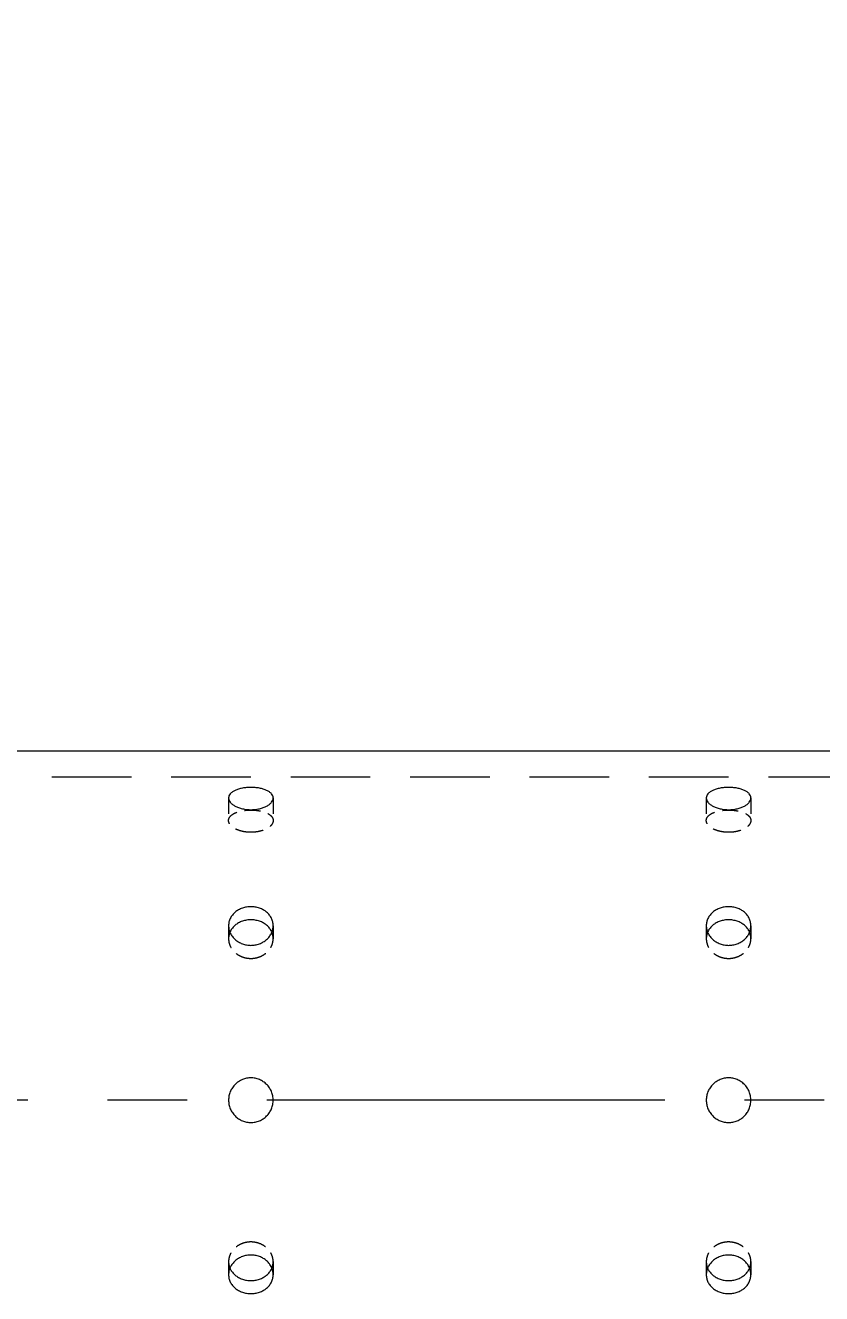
# Model space of a CAD drawing. Header units: millimetres. Extents: x -46397 to 283259, y -8690 to 23983.
# Drawn here: x 156801.1 to 157051.2, y 355.5 to 753.6 of the extents above; entities that cross this region are included whole.
import ezdxf
from ezdxf import colors
from ezdxf.entities.mleader import LeaderData, LeaderLine
from ezdxf.math import Vec2, Vec3

# ---------------------------------------------------------------- set-up
doc = ezdxf.new("R2010")
doc.units = ezdxf.units.MM
doc.linetypes.add('CENTER', pattern=[2, 1.25, -0.25, 0.25, -0.25])
doc.linetypes.add('HIDDENX2', pattern=[0.75, 0.5, -0.25])
doc.layers.add('DUONGTAM', color=1, linetype='CENTER', lineweight=0)
doc.layers.add('flashshoot', color=7, linetype='Continuous')
doc.styles.get("Standard").update_dxf_attribs({"font": 'isocp.shx', "width": 0.8})

# ---------------------------------------------------------------- blocks, each defined once
blk = doc.blocks.new('_Dot')
at = {"color": 0, "linetype": 'ByBlock', "lineweight": -2}
blk.add_line((-0.5, 0), (-1, 0), dxfattribs=at)
at = {"color": 0, "linetype": 'ByBlock', "const_width": 0.5}
blk.add_lwpolyline([(-0.25, 0, 1), (0.25, 0, 1)], format="xyb", close=True, dxfattribs=at)
blk = doc.blocks.new('A$C90275d84')
at = {"color": 2, "linetype": 'Continuous', "lineweight": 0, "ltscale": 10}
blk.add_line((-109.55, 1960), (-109.55, -3000), dxfattribs=at)
at = {"color": 1, "linetype": 'HIDDENX2', "lineweight": 0, "ltscale": 50}
blk.add_line((-101.37, 1960), (-101.37, -3000), dxfattribs=at)
at = {"color": 1, "linetype": 'HIDDENX2', "lineweight": 0, "ltscale": 10}
for p, q in [((-94.87, -1933), (-87.79, -1933)), ((-54.77, -1933), (-50.68, -1933)), ((50.68, -1933), (54.77, -1933)), ((-94.87, -1947), (-87.79, -1947)), ((-54.77, -1947), (-50.68, -1947)), ((50.68, -1947), (54.77, -1947)), ((-94.87, -2083), (-87.79, -2083)), ((-54.77, -2083), (-50.68, -2083)), ((50.68, -2083), (54.77, -2083)), ((-94.87, -2097), (-87.79, -2097)), ((-54.77, -2097), (-50.68, -2097)), ((50.68, -2097), (54.77, -2097))]:
    blk.add_line(p, q, dxfattribs=at)
at = {"color": 2, "linetype": 'Continuous', "lineweight": 0, "ltscale": 10}
for points, knots in [([(-91.18, -1940), (-91.18, -1940.44), (-91.2, -1940.89), (-91.3, -1941.8), (-91.38, -1942.25), (-91.57, -1943.11), (-91.69, -1943.52), (-91.98, -1944.29), (-92.13, -1944.64), (-92.47, -1945.26), (-92.66, -1945.55), (-93.06, -1946.07), (-93.28, -1946.29), (-93.73, -1946.65), (-93.96, -1946.78), (-94.42, -1946.96), (-94.65, -1947), (-95.09, -1947), (-95.32, -1946.96), (-95.76, -1946.78), (-95.98, -1946.65), (-96.39, -1946.29), (-96.59, -1946.07), (-96.94, -1945.55), (-97.11, -1945.26), (-97.39, -1944.64), (-97.53, -1944.29), (-97.76, -1943.52), (-97.86, -1943.11), (-98.02, -1942.25), (-98.08, -1941.8), (-98.16, -1940.89), (-98.18, -1940.44), (-98.18, -1939.56), (-98.16, -1939.11), (-98.08, -1938.2), (-98.02, -1937.75), (-97.86, -1936.89), (-97.76, -1936.48), (-97.53, -1935.71), (-97.39, -1935.36), (-97.11, -1934.74), (-96.94, -1934.45), (-96.59, -1933.93), (-96.39, -1933.71), (-95.98, -1933.35), (-95.76, -1933.22), (-95.32, -1933.04), (-95.09, -1933), (-94.65, -1933), (-94.42, -1933.04), (-93.96, -1933.22), (-93.73, -1933.35), (-93.28, -1933.71), (-93.06, -1933.93), (-92.66, -1934.45), (-92.47, -1934.74), (-92.13, -1935.36), (-91.98, -1935.71), (-91.69, -1936.48), (-91.57, -1936.89), (-91.38, -1937.75), (-91.3, -1938.2), (-91.2, -1939.11), (-91.18, -1939.56), (-91.18, -1940)], [0, 0, 0, 0, 1.318789, 1.318789, 2.637578, 2.637578, 3.956368, 3.956368, 5.275157, 5.275157, 6.593945, 6.593945, 7.912734, 7.912734, 9.231522, 9.231522, 10.550311, 10.550311, 11.869099, 11.869099, 13.187888, 13.187888, 14.506676, 14.506676, 15.825465, 15.825465, 17.144254, 17.144254, 18.463043, 18.463043, 19.781833, 19.781833, 21.100622, 21.100622, 22.419411, 22.419411, 23.7382, 23.7382, 25.05699, 25.05699, 26.375779, 26.375779, 27.694567, 27.694567, 29.013356, 29.013356, 30.332144, 30.332144, 31.650933, 31.650933, 32.969721, 32.969721, 34.28851, 34.28851, 35.607298, 35.607298, 36.926087, 36.926087, 38.244876, 38.244876, 39.563665, 39.563665, 40.882454, 40.882454, 42.201244, 42.201244, 42.201244, 42.201244]), ([(-48.6, -1940), (-48.6, -1940.44), (-48.64, -1940.89), (-48.8, -1941.8), (-48.92, -1942.25), (-49.24, -1943.11), (-49.44, -1943.52), (-49.9, -1944.29), (-50.16, -1944.64), (-50.71, -1945.26), (-51.02, -1945.55), (-51.7, -1946.07), (-52.06, -1946.29), (-52.82, -1946.65), (-53.21, -1946.78), (-54, -1946.96), (-54.39, -1947), (-55.16, -1947), (-55.55, -1946.96), (-56.33, -1946.78), (-56.71, -1946.65), (-57.45, -1946.29), (-57.8, -1946.07), (-58.45, -1945.55), (-58.74, -1945.26), (-59.27, -1944.64), (-59.51, -1944.29), (-59.94, -1943.52), (-60.13, -1943.11), (-60.43, -1942.25), (-60.54, -1941.8), (-60.69, -1940.89), (-60.73, -1940.44), (-60.73, -1939.56), (-60.69, -1939.11), (-60.54, -1938.2), (-60.43, -1937.75), (-60.13, -1936.89), (-59.94, -1936.48), (-59.51, -1935.71), (-59.27, -1935.36), (-58.74, -1934.74), (-58.45, -1934.45), (-57.8, -1933.93), (-57.45, -1933.71), (-56.71, -1933.35), (-56.33, -1933.22), (-55.55, -1933.04), (-55.16, -1933), (-54.39, -1933), (-54, -1933.04), (-53.21, -1933.22), (-52.82, -1933.35), (-52.06, -1933.71), (-51.7, -1933.93), (-51.02, -1934.45), (-50.71, -1934.74), (-50.16, -1935.36), (-49.9, -1935.71), (-49.44, -1936.48), (-49.24, -1936.89), (-48.92, -1937.75), (-48.8, -1938.2), (-48.64, -1939.11), (-48.6, -1939.56), (-48.6, -1940)], [0, 0, 0, 0, 1.318789, 1.318789, 2.637578, 2.637578, 3.956368, 3.956368, 5.275157, 5.275157, 6.593945, 6.593945, 7.912734, 7.912734, 9.231522, 9.231522, 10.550311, 10.550311, 11.869099, 11.869099, 13.187888, 13.187888, 14.506676, 14.506676, 15.825465, 15.825465, 17.144254, 17.144254, 18.463043, 18.463043, 19.781833, 19.781833, 21.100622, 21.100622, 22.419411, 22.419411, 23.7382, 23.7382, 25.05699, 25.05699, 26.375779, 26.375779, 27.694567, 27.694567, 29.013356, 29.013356, 30.332144, 30.332144, 31.650933, 31.650933, 32.969721, 32.969721, 34.28851, 34.28851, 35.607298, 35.607298, 36.926087, 36.926087, 38.244876, 38.244876, 39.563665, 39.563665, 40.882454, 40.882454, 42.201244, 42.201244, 42.201244, 42.201244]), ([(-52.72, -1933.41), (-52.81, -1933.45), (-52.9, -1933.49), (-53.36, -1933.71), (-53.71, -1933.93), (-54.35, -1934.45), (-54.65, -1934.74), (-55.17, -1935.36), (-55.42, -1935.71), (-55.85, -1936.48), (-56.03, -1936.89), (-56.33, -1937.75), (-56.44, -1938.2), (-56.59, -1939.11), (-56.63, -1939.56), (-56.63, -1940.44), (-56.59, -1940.89), (-56.44, -1941.8), (-56.33, -1942.25), (-56.03, -1943.11), (-55.85, -1943.52), (-55.42, -1944.29), (-55.17, -1944.64), (-54.65, -1945.26), (-54.35, -1945.55), (-53.71, -1946.07), (-53.36, -1946.29), (-52.9, -1946.51), (-52.81, -1946.55), (-52.72, -1946.59)], [12.868165, 12.868165, 12.868165, 12.868165, 13.188536, 13.188536, 14.507389, 14.507389, 15.826243, 15.826243, 17.145097, 17.145097, 18.463951, 18.463951, 19.782805, 19.782805, 21.10166, 21.10166, 22.420514, 22.420514, 23.739368, 23.739368, 25.058222, 25.058222, 26.377077, 26.377077, 27.69593, 27.69593, 29.014783, 29.014783, 29.335155, 29.335155, 29.335155, 29.335155]), ([(-7, -1940), (-7, -1939.56), (-6.96, -1939.11), (-6.78, -1938.2), (-6.65, -1937.75), (-6.29, -1936.89), (-6.07, -1936.48), (-5.55, -1935.71), (-5.26, -1935.36), (-4.64, -1934.74), (-4.29, -1934.45), (-3.52, -1933.93), (-3.11, -1933.71), (-2.25, -1933.35), (-1.8, -1933.22), (-0.89, -1933.04), (-0.44, -1933), (0.44, -1933), (0.89, -1933.04), (1.8, -1933.22), (2.25, -1933.35), (3.11, -1933.71), (3.52, -1933.93), (4.29, -1934.45), (4.64, -1934.74), (5.26, -1935.36), (5.55, -1935.71), (6.07, -1936.48), (6.29, -1936.89), (6.65, -1937.75), (6.78, -1938.2), (6.96, -1939.11), (7, -1939.56), (7, -1940.44), (6.96, -1940.89), (6.78, -1941.8), (6.65, -1942.25), (6.29, -1943.11), (6.07, -1943.52), (5.55, -1944.29), (5.26, -1944.64), (4.64, -1945.26), (4.29, -1945.55), (3.52, -1946.07), (3.11, -1946.29), (2.25, -1946.65), (1.8, -1946.78), (0.89, -1946.96), (0.44, -1947), (-0.44, -1947), (-0.89, -1946.96), (-1.8, -1946.78), (-2.25, -1946.65), (-3.11, -1946.29), (-3.52, -1946.07), (-4.29, -1945.55), (-4.64, -1945.26), (-5.26, -1944.64), (-5.55, -1944.29), (-6.07, -1943.52), (-6.29, -1943.11), (-6.65, -1942.25), (-6.78, -1941.8), (-6.96, -1940.89), (-7, -1940.44), (-7, -1940)], [0, 0, 0, 0, 1.318789, 1.318789, 2.637578, 2.637578, 3.956368, 3.956368, 5.275157, 5.275157, 6.593945, 6.593945, 7.912734, 7.912734, 9.231522, 9.231522, 10.550311, 10.550311, 11.869099, 11.869099, 13.187888, 13.187888, 14.506676, 14.506676, 15.825465, 15.825465, 17.144254, 17.144254, 18.463043, 18.463043, 19.781833, 19.781833, 21.100622, 21.100622, 22.419411, 22.419411, 23.7382, 23.7382, 25.05699, 25.05699, 26.375779, 26.375779, 27.694567, 27.694567, 29.013356, 29.013356, 30.332144, 30.332144, 31.650933, 31.650933, 32.969721, 32.969721, 34.28851, 34.28851, 35.607298, 35.607298, 36.926087, 36.926087, 38.244876, 38.244876, 39.563665, 39.563665, 40.882454, 40.882454, 42.201244, 42.201244, 42.201244, 42.201244]), ([(48.6, -1940), (48.6, -1939.56), (48.64, -1939.11), (48.8, -1938.2), (48.92, -1937.75), (49.24, -1936.89), (49.44, -1936.48), (49.9, -1935.71), (50.16, -1935.36), (50.71, -1934.74), (51.02, -1934.45), (51.7, -1933.93), (52.06, -1933.71), (52.82, -1933.35), (53.21, -1933.22), (54, -1933.04), (54.39, -1933), (55.16, -1933), (55.55, -1933.04), (56.33, -1933.22), (56.71, -1933.35), (57.45, -1933.71), (57.8, -1933.93), (58.45, -1934.45), (58.74, -1934.74), (59.27, -1935.36), (59.51, -1935.71), (59.94, -1936.48), (60.13, -1936.89), (60.43, -1937.75), (60.54, -1938.2), (60.69, -1939.11), (60.73, -1939.56), (60.73, -1940.44), (60.69, -1940.89), (60.54, -1941.8), (60.43, -1942.25), (60.13, -1943.11), (59.94, -1943.52), (59.51, -1944.29), (59.27, -1944.64), (58.74, -1945.26), (58.45, -1945.55), (57.8, -1946.07), (57.45, -1946.29), (56.71, -1946.65), (56.33, -1946.78), (55.55, -1946.96), (55.16, -1947), (54.39, -1947), (54, -1946.96), (53.21, -1946.78), (52.82, -1946.65), (52.06, -1946.29), (51.7, -1946.07), (51.02, -1945.55), (50.71, -1945.26), (50.16, -1944.64), (49.9, -1944.29), (49.44, -1943.52), (49.24, -1943.11), (48.92, -1942.25), (48.8, -1941.8), (48.64, -1940.89), (48.6, -1940.44), (48.6, -1940)], [0, 0, 0, 0, 1.318789, 1.318789, 2.637578, 2.637578, 3.956368, 3.956368, 5.275157, 5.275157, 6.593945, 6.593945, 7.912734, 7.912734, 9.231522, 9.231522, 10.550311, 10.550311, 11.869099, 11.869099, 13.187888, 13.187888, 14.506676, 14.506676, 15.825465, 15.825465, 17.144254, 17.144254, 18.463043, 18.463043, 19.781833, 19.781833, 21.100622, 21.100622, 22.419411, 22.419411, 23.7382, 23.7382, 25.05699, 25.05699, 26.375779, 26.375779, 27.694567, 27.694567, 29.013356, 29.013356, 30.332144, 30.332144, 31.650933, 31.650933, 32.969721, 32.969721, 34.28851, 34.28851, 35.607298, 35.607298, 36.926087, 36.926087, 38.244876, 38.244876, 39.563665, 39.563665, 40.882454, 40.882454, 42.201244, 42.201244, 42.201244, 42.201244]), ([(52.72, -1946.59), (52.81, -1946.55), (52.9, -1946.51), (53.36, -1946.29), (53.71, -1946.07), (54.35, -1945.55), (54.65, -1945.26), (55.17, -1944.64), (55.42, -1944.29), (55.85, -1943.52), (56.03, -1943.11), (56.33, -1942.25), (56.44, -1941.8), (56.59, -1940.89), (56.63, -1940.44), (56.63, -1939.56), (56.59, -1939.11), (56.44, -1938.2), (56.33, -1937.75), (56.03, -1936.89), (55.85, -1936.48), (55.42, -1935.71), (55.17, -1935.36), (54.65, -1934.74), (54.35, -1934.45), (53.71, -1933.93), (53.36, -1933.71), (52.9, -1933.49), (52.81, -1933.45), (52.72, -1933.41)], [12.868165, 12.868165, 12.868165, 12.868165, 13.188536, 13.188536, 14.507389, 14.507389, 15.826243, 15.826243, 17.145097, 17.145097, 18.463951, 18.463951, 19.782805, 19.782805, 21.10166, 21.10166, 22.420514, 22.420514, 23.739368, 23.739368, 25.058222, 25.058222, 26.377077, 26.377077, 27.69593, 27.69593, 29.014783, 29.014783, 29.335155, 29.335155, 29.335155, 29.335155]), ([(-91.18, -2090), (-91.18, -2090.44), (-91.2, -2090.89), (-91.3, -2091.8), (-91.38, -2092.25), (-91.57, -2093.11), (-91.69, -2093.52), (-91.98, -2094.29), (-92.13, -2094.64), (-92.47, -2095.26), (-92.66, -2095.55), (-93.06, -2096.07), (-93.28, -2096.29), (-93.73, -2096.65), (-93.96, -2096.78), (-94.42, -2096.96), (-94.65, -2097), (-95.09, -2097), (-95.32, -2096.96), (-95.76, -2096.78), (-95.98, -2096.65), (-96.39, -2096.29), (-96.59, -2096.07), (-96.94, -2095.55), (-97.11, -2095.26), (-97.39, -2094.64), (-97.53, -2094.29), (-97.76, -2093.52), (-97.86, -2093.11), (-98.02, -2092.25), (-98.08, -2091.8), (-98.16, -2090.89), (-98.18, -2090.44), (-98.18, -2089.56), (-98.16, -2089.11), (-98.08, -2088.2), (-98.02, -2087.75), (-97.86, -2086.89), (-97.76, -2086.48), (-97.53, -2085.71), (-97.39, -2085.36), (-97.11, -2084.74), (-96.94, -2084.45), (-96.59, -2083.93), (-96.39, -2083.71), (-95.98, -2083.35), (-95.76, -2083.22), (-95.32, -2083.04), (-95.09, -2083), (-94.65, -2083), (-94.42, -2083.04), (-93.96, -2083.22), (-93.73, -2083.35), (-93.28, -2083.71), (-93.06, -2083.93), (-92.66, -2084.45), (-92.47, -2084.74), (-92.13, -2085.36), (-91.98, -2085.71), (-91.69, -2086.48), (-91.57, -2086.89), (-91.38, -2087.75), (-91.3, -2088.2), (-91.2, -2089.11), (-91.18, -2089.56), (-91.18, -2090)], [0, 0, 0, 0, 1.318789, 1.318789, 2.637578, 2.637578, 3.956368, 3.956368, 5.275157, 5.275157, 6.593945, 6.593945, 7.912734, 7.912734, 9.231522, 9.231522, 10.550311, 10.550311, 11.869099, 11.869099, 13.187888, 13.187888, 14.506676, 14.506676, 15.825465, 15.825465, 17.144254, 17.144254, 18.463043, 18.463043, 19.781833, 19.781833, 21.100622, 21.100622, 22.419411, 22.419411, 23.7382, 23.7382, 25.05699, 25.05699, 26.375779, 26.375779, 27.694567, 27.694567, 29.013356, 29.013356, 30.332144, 30.332144, 31.650933, 31.650933, 32.969721, 32.969721, 34.28851, 34.28851, 35.607298, 35.607298, 36.926087, 36.926087, 38.244876, 38.244876, 39.563665, 39.563665, 40.882454, 40.882454, 42.201244, 42.201244, 42.201244, 42.201244]), ([(-48.6, -2090), (-48.6, -2090.44), (-48.64, -2090.89), (-48.8, -2091.8), (-48.92, -2092.25), (-49.24, -2093.11), (-49.44, -2093.52), (-49.9, -2094.29), (-50.16, -2094.64), (-50.71, -2095.26), (-51.02, -2095.55), (-51.7, -2096.07), (-52.06, -2096.29), (-52.82, -2096.65), (-53.21, -2096.78), (-54, -2096.96), (-54.39, -2097), (-55.16, -2097), (-55.55, -2096.96), (-56.33, -2096.78), (-56.71, -2096.65), (-57.45, -2096.29), (-57.8, -2096.07), (-58.45, -2095.55), (-58.74, -2095.26), (-59.27, -2094.64), (-59.51, -2094.29), (-59.94, -2093.52), (-60.13, -2093.11), (-60.43, -2092.25), (-60.54, -2091.8), (-60.69, -2090.89), (-60.73, -2090.44), (-60.73, -2089.56), (-60.69, -2089.11), (-60.54, -2088.2), (-60.43, -2087.75), (-60.13, -2086.89), (-59.94, -2086.48), (-59.51, -2085.71), (-59.27, -2085.36), (-58.74, -2084.74), (-58.45, -2084.45), (-57.8, -2083.93), (-57.45, -2083.71), (-56.71, -2083.35), (-56.33, -2083.22), (-55.55, -2083.04), (-55.16, -2083), (-54.39, -2083), (-54, -2083.04), (-53.21, -2083.22), (-52.82, -2083.35), (-52.06, -2083.71), (-51.7, -2083.93), (-51.02, -2084.45), (-50.71, -2084.74), (-50.16, -2085.36), (-49.9, -2085.71), (-49.44, -2086.48), (-49.24, -2086.89), (-48.92, -2087.75), (-48.8, -2088.2), (-48.64, -2089.11), (-48.6, -2089.56), (-48.6, -2090)], [0, 0, 0, 0, 1.318789, 1.318789, 2.637578, 2.637578, 3.956368, 3.956368, 5.275157, 5.275157, 6.593945, 6.593945, 7.912734, 7.912734, 9.231522, 9.231522, 10.550311, 10.550311, 11.869099, 11.869099, 13.187888, 13.187888, 14.506676, 14.506676, 15.825465, 15.825465, 17.144254, 17.144254, 18.463043, 18.463043, 19.781833, 19.781833, 21.100622, 21.100622, 22.419411, 22.419411, 23.7382, 23.7382, 25.05699, 25.05699, 26.375779, 26.375779, 27.694567, 27.694567, 29.013356, 29.013356, 30.332144, 30.332144, 31.650933, 31.650933, 32.969721, 32.969721, 34.28851, 34.28851, 35.607298, 35.607298, 36.926087, 36.926087, 38.244876, 38.244876, 39.563665, 39.563665, 40.882454, 40.882454, 42.201244, 42.201244, 42.201244, 42.201244]), ([(-52.72, -2083.41), (-52.81, -2083.45), (-52.9, -2083.49), (-53.36, -2083.71), (-53.71, -2083.93), (-54.35, -2084.45), (-54.65, -2084.74), (-55.17, -2085.36), (-55.42, -2085.71), (-55.85, -2086.48), (-56.03, -2086.89), (-56.33, -2087.75), (-56.44, -2088.2), (-56.59, -2089.11), (-56.63, -2089.56), (-56.63, -2090.44), (-56.59, -2090.89), (-56.44, -2091.8), (-56.33, -2092.25), (-56.03, -2093.11), (-55.85, -2093.52), (-55.42, -2094.29), (-55.17, -2094.64), (-54.65, -2095.26), (-54.35, -2095.55), (-53.71, -2096.07), (-53.36, -2096.29), (-52.9, -2096.51), (-52.81, -2096.55), (-52.72, -2096.59)], [12.868165, 12.868165, 12.868165, 12.868165, 13.188536, 13.188536, 14.507389, 14.507389, 15.826243, 15.826243, 17.145097, 17.145097, 18.463951, 18.463951, 19.782805, 19.782805, 21.10166, 21.10166, 22.420514, 22.420514, 23.739368, 23.739368, 25.058222, 25.058222, 26.377077, 26.377077, 27.69593, 27.69593, 29.014783, 29.014783, 29.335155, 29.335155, 29.335155, 29.335155]), ([(-7, -2090), (-7, -2089.56), (-6.96, -2089.11), (-6.78, -2088.2), (-6.65, -2087.75), (-6.29, -2086.89), (-6.07, -2086.48), (-5.55, -2085.71), (-5.26, -2085.36), (-4.64, -2084.74), (-4.29, -2084.45), (-3.52, -2083.93), (-3.11, -2083.71), (-2.25, -2083.35), (-1.8, -2083.22), (-0.89, -2083.04), (-0.44, -2083), (0.44, -2083), (0.89, -2083.04), (1.8, -2083.22), (2.25, -2083.35), (3.11, -2083.71), (3.52, -2083.93), (4.29, -2084.45), (4.64, -2084.74), (5.26, -2085.36), (5.55, -2085.71), (6.07, -2086.48), (6.29, -2086.89), (6.65, -2087.75), (6.78, -2088.2), (6.96, -2089.11), (7, -2089.56), (7, -2090.44), (6.96, -2090.89), (6.78, -2091.8), (6.65, -2092.25), (6.29, -2093.11), (6.07, -2093.52), (5.55, -2094.29), (5.26, -2094.64), (4.64, -2095.26), (4.29, -2095.55), (3.52, -2096.07), (3.11, -2096.29), (2.25, -2096.65), (1.8, -2096.78), (0.89, -2096.96), (0.44, -2097), (-0.44, -2097), (-0.89, -2096.96), (-1.8, -2096.78), (-2.25, -2096.65), (-3.11, -2096.29), (-3.52, -2096.07), (-4.29, -2095.55), (-4.64, -2095.26), (-5.26, -2094.64), (-5.55, -2094.29), (-6.07, -2093.52), (-6.29, -2093.11), (-6.65, -2092.25), (-6.78, -2091.8), (-6.96, -2090.89), (-7, -2090.44), (-7, -2090)], [0, 0, 0, 0, 1.318789, 1.318789, 2.637578, 2.637578, 3.956368, 3.956368, 5.275157, 5.275157, 6.593945, 6.593945, 7.912734, 7.912734, 9.231522, 9.231522, 10.550311, 10.550311, 11.869099, 11.869099, 13.187888, 13.187888, 14.506676, 14.506676, 15.825465, 15.825465, 17.144254, 17.144254, 18.463043, 18.463043, 19.781833, 19.781833, 21.100622, 21.100622, 22.419411, 22.419411, 23.7382, 23.7382, 25.05699, 25.05699, 26.375779, 26.375779, 27.694567, 27.694567, 29.013356, 29.013356, 30.332144, 30.332144, 31.650933, 31.650933, 32.969721, 32.969721, 34.28851, 34.28851, 35.607298, 35.607298, 36.926087, 36.926087, 38.244876, 38.244876, 39.563665, 39.563665, 40.882454, 40.882454, 42.201244, 42.201244, 42.201244, 42.201244]), ([(48.6, -2090), (48.6, -2089.56), (48.64, -2089.11), (48.8, -2088.2), (48.92, -2087.75), (49.24, -2086.89), (49.44, -2086.48), (49.9, -2085.71), (50.16, -2085.36), (50.71, -2084.74), (51.02, -2084.45), (51.7, -2083.93), (52.06, -2083.71), (52.82, -2083.35), (53.21, -2083.22), (54, -2083.04), (54.39, -2083), (55.16, -2083), (55.55, -2083.04), (56.33, -2083.22), (56.71, -2083.35), (57.45, -2083.71), (57.8, -2083.93), (58.45, -2084.45), (58.74, -2084.74), (59.27, -2085.36), (59.51, -2085.71), (59.94, -2086.48), (60.13, -2086.89), (60.43, -2087.75), (60.54, -2088.2), (60.69, -2089.11), (60.73, -2089.56), (60.73, -2090.44), (60.69, -2090.89), (60.54, -2091.8), (60.43, -2092.25), (60.13, -2093.11), (59.94, -2093.52), (59.51, -2094.29), (59.27, -2094.64), (58.74, -2095.26), (58.45, -2095.55), (57.8, -2096.07), (57.45, -2096.29), (56.71, -2096.65), (56.33, -2096.78), (55.55, -2096.96), (55.16, -2097), (54.39, -2097), (54, -2096.96), (53.21, -2096.78), (52.82, -2096.65), (52.06, -2096.29), (51.7, -2096.07), (51.02, -2095.55), (50.71, -2095.26), (50.16, -2094.64), (49.9, -2094.29), (49.44, -2093.52), (49.24, -2093.11), (48.92, -2092.25), (48.8, -2091.8), (48.64, -2090.89), (48.6, -2090.44), (48.6, -2090)], [0, 0, 0, 0, 1.318789, 1.318789, 2.637578, 2.637578, 3.956368, 3.956368, 5.275157, 5.275157, 6.593945, 6.593945, 7.912734, 7.912734, 9.231522, 9.231522, 10.550311, 10.550311, 11.869099, 11.869099, 13.187888, 13.187888, 14.506676, 14.506676, 15.825465, 15.825465, 17.144254, 17.144254, 18.463043, 18.463043, 19.781833, 19.781833, 21.100622, 21.100622, 22.419411, 22.419411, 23.7382, 23.7382, 25.05699, 25.05699, 26.375779, 26.375779, 27.694567, 27.694567, 29.013356, 29.013356, 30.332144, 30.332144, 31.650933, 31.650933, 32.969721, 32.969721, 34.28851, 34.28851, 35.607298, 35.607298, 36.926087, 36.926087, 38.244876, 38.244876, 39.563665, 39.563665, 40.882454, 40.882454, 42.201244, 42.201244, 42.201244, 42.201244]), ([(52.72, -2096.59), (52.81, -2096.55), (52.9, -2096.51), (53.36, -2096.29), (53.71, -2096.07), (54.35, -2095.55), (54.65, -2095.26), (55.17, -2094.64), (55.42, -2094.29), (55.85, -2093.52), (56.03, -2093.11), (56.33, -2092.25), (56.44, -2091.8), (56.59, -2090.89), (56.63, -2090.44), (56.63, -2089.56), (56.59, -2089.11), (56.44, -2088.2), (56.33, -2087.75), (56.03, -2086.89), (55.85, -2086.48), (55.42, -2085.71), (55.17, -2085.36), (54.65, -2084.74), (54.35, -2084.45), (53.71, -2083.93), (53.36, -2083.71), (52.9, -2083.49), (52.81, -2083.45), (52.72, -2083.41)], [12.868165, 12.868165, 12.868165, 12.868165, 13.188536, 13.188536, 14.507389, 14.507389, 15.826243, 15.826243, 17.145097, 17.145097, 18.463951, 18.463951, 19.782805, 19.782805, 21.10166, 21.10166, 22.420514, 22.420514, 23.739368, 23.739368, 25.058222, 25.058222, 26.377077, 26.377077, 27.69593, 27.69593, 29.014783, 29.014783, 29.335155, 29.335155, 29.335155, 29.335155])]:
    blk.add_open_spline(points, degree=3, knots=knots, dxfattribs=at)
at = {"color": 1, "linetype": 'HIDDENX2', "lineweight": 0, "ltscale": 10}
for points, knots in [([(-84.08, -1940), (-84.08, -1939.56), (-84.1, -1939.11), (-84.2, -1938.2), (-84.28, -1937.75), (-84.48, -1936.89), (-84.6, -1936.48), (-84.88, -1935.71), (-85.04, -1935.36), (-85.38, -1934.74), (-85.57, -1934.45), (-85.97, -1933.93), (-86.19, -1933.71), (-86.64, -1933.35), (-86.88, -1933.22), (-87.34, -1933.04), (-87.57, -1933), (-88.01, -1933), (-88.23, -1933.04), (-88.68, -1933.22), (-88.89, -1933.35), (-89.3, -1933.71), (-89.5, -1933.93), (-89.86, -1934.45), (-90.02, -1934.74), (-90.3, -1935.36), (-90.43, -1935.71), (-90.66, -1936.48), (-90.76, -1936.89), (-90.92, -1937.75), (-90.98, -1938.2), (-91.06, -1939.11), (-91.08, -1939.56), (-91.08, -1940.44), (-91.06, -1940.89), (-90.98, -1941.8), (-90.92, -1942.25), (-90.76, -1943.11), (-90.66, -1943.52), (-90.43, -1944.29), (-90.3, -1944.64), (-90.02, -1945.26), (-89.86, -1945.55), (-89.5, -1946.07), (-89.3, -1946.29), (-88.89, -1946.65), (-88.68, -1946.78), (-88.23, -1946.96), (-88.01, -1947), (-87.57, -1947), (-87.34, -1946.96), (-86.88, -1946.78), (-86.64, -1946.65), (-86.19, -1946.29), (-85.97, -1946.07), (-85.57, -1945.55), (-85.38, -1945.26), (-85.04, -1944.64), (-84.88, -1944.29), (-84.6, -1943.52), (-84.48, -1943.11), (-84.28, -1942.25), (-84.2, -1941.8), (-84.1, -1940.89), (-84.08, -1940.44), (-84.08, -1940)], [0, 0, 0, 0, 1.318854, 1.318854, 2.637708, 2.637708, 3.956563, 3.956563, 5.275417, 5.275417, 6.59427, 6.59427, 7.913123, 7.913123, 9.231977, 9.231977, 10.55083, 10.55083, 11.869683, 11.869683, 13.188536, 13.188536, 14.507389, 14.507389, 15.826243, 15.826243, 17.145097, 17.145097, 18.463951, 18.463951, 19.782805, 19.782805, 21.10166, 21.10166, 22.420514, 22.420514, 23.739368, 23.739368, 25.058222, 25.058222, 26.377077, 26.377077, 27.69593, 27.69593, 29.014783, 29.014783, 30.333636, 30.333636, 31.652489, 31.652489, 32.971343, 32.971343, 34.290196, 34.290196, 35.609049, 35.609049, 36.927902, 36.927902, 38.246757, 38.246757, 39.565611, 39.565611, 40.884465, 40.884465, 42.203319, 42.203319, 42.203319, 42.203319]), ([(-44.5, -1940), (-44.5, -1939.56), (-44.54, -1939.11), (-44.7, -1938.2), (-44.82, -1937.75), (-45.14, -1936.89), (-45.34, -1936.48), (-45.8, -1935.71), (-46.06, -1935.36), (-46.61, -1934.74), (-46.93, -1934.45), (-47.6, -1933.93), (-47.97, -1933.71), (-48.73, -1933.35), (-49.12, -1933.22), (-49.91, -1933.04), (-50.3, -1933), (-51.07, -1933), (-51.46, -1933.04), (-52.14, -1933.2), (-52.43, -1933.29), (-52.72, -1933.41)], [0, 0, 0, 0, 1.318854, 1.318854, 2.637708, 2.637708, 3.956563, 3.956563, 5.275417, 5.275417, 6.59427, 6.59427, 7.913123, 7.913123, 9.231977, 9.231977, 10.55083, 10.55083, 11.869683, 11.869683, 12.868165, 12.868165, 12.868165, 12.868165]), ([(52.72, -1933.41), (52.43, -1933.29), (52.14, -1933.2), (51.46, -1933.04), (51.07, -1933), (50.3, -1933), (49.91, -1933.04), (49.12, -1933.22), (48.73, -1933.35), (47.97, -1933.71), (47.6, -1933.93), (46.93, -1934.45), (46.61, -1934.74), (46.06, -1935.36), (45.8, -1935.71), (45.34, -1936.48), (45.14, -1936.89), (44.82, -1937.75), (44.7, -1938.2), (44.54, -1939.11), (44.5, -1939.56), (44.5, -1940)], [29.335155, 29.335155, 29.335155, 29.335155, 30.333636, 30.333636, 31.652489, 31.652489, 32.971343, 32.971343, 34.290196, 34.290196, 35.609049, 35.609049, 36.927902, 36.927902, 38.246757, 38.246757, 39.565611, 39.565611, 40.884465, 40.884465, 42.203319, 42.203319, 42.203319, 42.203319]), ([(-52.72, -1946.59), (-52.43, -1946.71), (-52.14, -1946.8), (-51.46, -1946.96), (-51.07, -1947), (-50.3, -1947), (-49.91, -1946.96), (-49.12, -1946.78), (-48.73, -1946.65), (-47.97, -1946.29), (-47.6, -1946.07), (-46.93, -1945.55), (-46.61, -1945.26), (-46.06, -1944.64), (-45.8, -1944.29), (-45.34, -1943.52), (-45.14, -1943.11), (-44.82, -1942.25), (-44.7, -1941.8), (-44.54, -1940.89), (-44.5, -1940.44), (-44.5, -1940)], [29.335155, 29.335155, 29.335155, 29.335155, 30.333636, 30.333636, 31.652489, 31.652489, 32.971343, 32.971343, 34.290196, 34.290196, 35.609049, 35.609049, 36.927902, 36.927902, 38.246757, 38.246757, 39.565611, 39.565611, 40.884465, 40.884465, 42.203319, 42.203319, 42.203319, 42.203319]), ([(44.5, -1940), (44.5, -1940.44), (44.54, -1940.89), (44.7, -1941.8), (44.82, -1942.25), (45.14, -1943.11), (45.34, -1943.52), (45.8, -1944.29), (46.06, -1944.64), (46.61, -1945.26), (46.93, -1945.55), (47.6, -1946.07), (47.97, -1946.29), (48.73, -1946.65), (49.12, -1946.78), (49.91, -1946.96), (50.3, -1947), (51.07, -1947), (51.46, -1946.96), (52.14, -1946.8), (52.43, -1946.71), (52.72, -1946.59)], [0, 0, 0, 0, 1.318854, 1.318854, 2.637708, 2.637708, 3.956563, 3.956563, 5.275417, 5.275417, 6.59427, 6.59427, 7.913123, 7.913123, 9.231977, 9.231977, 10.55083, 10.55083, 11.869683, 11.869683, 12.868165, 12.868165, 12.868165, 12.868165]), ([(-84.08, -2090), (-84.08, -2089.56), (-84.1, -2089.11), (-84.2, -2088.2), (-84.28, -2087.75), (-84.48, -2086.89), (-84.6, -2086.48), (-84.88, -2085.71), (-85.04, -2085.36), (-85.38, -2084.74), (-85.57, -2084.45), (-85.97, -2083.93), (-86.19, -2083.71), (-86.64, -2083.35), (-86.88, -2083.22), (-87.34, -2083.04), (-87.57, -2083), (-88.01, -2083), (-88.23, -2083.04), (-88.68, -2083.22), (-88.89, -2083.35), (-89.3, -2083.71), (-89.5, -2083.93), (-89.86, -2084.45), (-90.02, -2084.74), (-90.3, -2085.36), (-90.43, -2085.71), (-90.66, -2086.48), (-90.76, -2086.89), (-90.92, -2087.75), (-90.98, -2088.2), (-91.06, -2089.11), (-91.08, -2089.56), (-91.08, -2090.44), (-91.06, -2090.89), (-90.98, -2091.8), (-90.92, -2092.25), (-90.76, -2093.11), (-90.66, -2093.52), (-90.43, -2094.29), (-90.3, -2094.64), (-90.02, -2095.26), (-89.86, -2095.55), (-89.5, -2096.07), (-89.3, -2096.29), (-88.89, -2096.65), (-88.68, -2096.78), (-88.23, -2096.96), (-88.01, -2097), (-87.57, -2097), (-87.34, -2096.96), (-86.88, -2096.78), (-86.64, -2096.65), (-86.19, -2096.29), (-85.97, -2096.07), (-85.57, -2095.55), (-85.38, -2095.26), (-85.04, -2094.64), (-84.88, -2094.29), (-84.6, -2093.52), (-84.48, -2093.11), (-84.28, -2092.25), (-84.2, -2091.8), (-84.1, -2090.89), (-84.08, -2090.44), (-84.08, -2090)], [0, 0, 0, 0, 1.318854, 1.318854, 2.637708, 2.637708, 3.956563, 3.956563, 5.275417, 5.275417, 6.59427, 6.59427, 7.913123, 7.913123, 9.231977, 9.231977, 10.55083, 10.55083, 11.869683, 11.869683, 13.188536, 13.188536, 14.507389, 14.507389, 15.826243, 15.826243, 17.145097, 17.145097, 18.463951, 18.463951, 19.782805, 19.782805, 21.10166, 21.10166, 22.420514, 22.420514, 23.739368, 23.739368, 25.058222, 25.058222, 26.377077, 26.377077, 27.69593, 27.69593, 29.014783, 29.014783, 30.333636, 30.333636, 31.652489, 31.652489, 32.971343, 32.971343, 34.290196, 34.290196, 35.609049, 35.609049, 36.927902, 36.927902, 38.246757, 38.246757, 39.565611, 39.565611, 40.884465, 40.884465, 42.203319, 42.203319, 42.203319, 42.203319]), ([(-44.5, -2090), (-44.5, -2089.56), (-44.54, -2089.11), (-44.7, -2088.2), (-44.82, -2087.75), (-45.14, -2086.89), (-45.34, -2086.48), (-45.8, -2085.71), (-46.06, -2085.36), (-46.61, -2084.74), (-46.93, -2084.45), (-47.6, -2083.93), (-47.97, -2083.71), (-48.73, -2083.35), (-49.12, -2083.22), (-49.91, -2083.04), (-50.3, -2083), (-51.07, -2083), (-51.46, -2083.04), (-52.14, -2083.2), (-52.43, -2083.29), (-52.72, -2083.41)], [0, 0, 0, 0, 1.318854, 1.318854, 2.637708, 2.637708, 3.956563, 3.956563, 5.275417, 5.275417, 6.59427, 6.59427, 7.913123, 7.913123, 9.231977, 9.231977, 10.55083, 10.55083, 11.869683, 11.869683, 12.868165, 12.868165, 12.868165, 12.868165]), ([(52.72, -2083.41), (52.43, -2083.29), (52.14, -2083.2), (51.46, -2083.04), (51.07, -2083), (50.3, -2083), (49.91, -2083.04), (49.12, -2083.22), (48.73, -2083.35), (47.97, -2083.71), (47.6, -2083.93), (46.93, -2084.45), (46.61, -2084.74), (46.06, -2085.36), (45.8, -2085.71), (45.34, -2086.48), (45.14, -2086.89), (44.82, -2087.75), (44.7, -2088.2), (44.54, -2089.11), (44.5, -2089.56), (44.5, -2090)], [29.335155, 29.335155, 29.335155, 29.335155, 30.333636, 30.333636, 31.652489, 31.652489, 32.971343, 32.971343, 34.290196, 34.290196, 35.609049, 35.609049, 36.927902, 36.927902, 38.246757, 38.246757, 39.565611, 39.565611, 40.884465, 40.884465, 42.203319, 42.203319, 42.203319, 42.203319]), ([(-52.72, -2096.59), (-52.43, -2096.71), (-52.14, -2096.8), (-51.46, -2096.96), (-51.07, -2097), (-50.3, -2097), (-49.91, -2096.96), (-49.12, -2096.78), (-48.73, -2096.65), (-47.97, -2096.29), (-47.6, -2096.07), (-46.93, -2095.55), (-46.61, -2095.26), (-46.06, -2094.64), (-45.8, -2094.29), (-45.34, -2093.52), (-45.14, -2093.11), (-44.82, -2092.25), (-44.7, -2091.8), (-44.54, -2090.89), (-44.5, -2090.44), (-44.5, -2090)], [29.335155, 29.335155, 29.335155, 29.335155, 30.333636, 30.333636, 31.652489, 31.652489, 32.971343, 32.971343, 34.290196, 34.290196, 35.609049, 35.609049, 36.927902, 36.927902, 38.246757, 38.246757, 39.565611, 39.565611, 40.884465, 40.884465, 42.203319, 42.203319, 42.203319, 42.203319]), ([(44.5, -2090), (44.5, -2090.44), (44.54, -2090.89), (44.7, -2091.8), (44.82, -2092.25), (45.14, -2093.11), (45.34, -2093.52), (45.8, -2094.29), (46.06, -2094.64), (46.61, -2095.26), (46.93, -2095.55), (47.6, -2096.07), (47.97, -2096.29), (48.73, -2096.65), (49.12, -2096.78), (49.91, -2096.96), (50.3, -2097), (51.07, -2097), (51.46, -2096.96), (52.14, -2096.8), (52.43, -2096.71), (52.72, -2096.59)], [0, 0, 0, 0, 1.318854, 1.318854, 2.637708, 2.637708, 3.956563, 3.956563, 5.275417, 5.275417, 6.59427, 6.59427, 7.913123, 7.913123, 9.231977, 9.231977, 10.55083, 10.55083, 11.869683, 11.869683, 12.868165, 12.868165, 12.868165, 12.868165])]:
    blk.add_open_spline(points, degree=3, knots=knots, dxfattribs=at)
at = {"layer": 'DUONGTAM', "ltscale": 100}
blk.add_line((0, 2440), (0, -3000), dxfattribs=at)

msp = doc.modelspace()

# ---------------------------------------------------------------- block references
at = {"layer": 'flashshoot', "rotation": 270}
msp.add_blockref('A$C90275d84', (158961.93, 416.21, -1.5), dxfattribs=at)

# ---------------------------------------------------------------- leaders
at = {"color": 3, "ltscale": 5}
ml = msp.add_multileader_mtext('Standard', dxfattribs=at)
ml.set_content('{\\fArial|b0|i0|c0|p34;Khoan lỗ %%C10 cho cùm ống DN200 (theo thực tế)}', color=3)
ml.set_leader_properties(lineweight=9)
ml.set_arrow_properties(name='DOT')
ml.build(insert=Vec2(0, 0))
ml.multileader.update_dxf_attribs({"has_dogleg": 0, "text_left_attachment_type": 5, "text_right_attachment_type": 6, "dogleg_length": 0.1, "arrow_head_size": 17.4, "scale": 300})
ctx = ml.context
ctx.base_point, ctx.scale, ctx.char_height, ctx.arrow_head_size, ctx.landing_gap_size, ctx.plane_origin = Vec3(148509.96, 665.28), 300, 24, 17.4, 18, Vec3(149312.43, -378.76)
ctx.left_attachment, ctx.right_attachment = 5, 6
notes = []
notes.append((ctx, [(0, (1, 1, 0), (148878.33, 716.29), (-1, 0), 30, [(0, [(149054.42, 441.35)], 0, [])])]))
ctx.mtext.insert, ctx.mtext.width, ctx.mtext.flow_direction = Vec3(148527.96, 747.35), 309.9931, 5
ml = msp.add_multileader_mtext('Standard', dxfattribs=at)
ml.set_content('{\\fArial|b0|i0|c0|p34;Khoan lỗ %%C10 cho cùm ống DN100 (theo thực tế)}', color=3)
ml.set_leader_properties(lineweight=9)
ml.set_arrow_properties(name='DOT')
ml.build(insert=Vec2(0, 0))
ml.multileader.update_dxf_attribs({"has_dogleg": 0, "text_left_attachment_type": 5, "text_right_attachment_type": 6, "dogleg_length": 0.1, "arrow_head_size": 17.4, "scale": 300})
ctx = ml.context
ctx.base_point, ctx.scale, ctx.char_height, ctx.arrow_head_size, ctx.landing_gap_size, ctx.plane_origin = Vec3(149602.55, 578.05), 300, 24, 17.4, 18, Vec3(149253.66, -389.59)
ctx.left_attachment, ctx.right_attachment = 5, 6
notes.append((ctx, [(0, (1, 1, 0), (149572.55, 578.05), (1, 0), 30, [(0, [(149511.66, 430.53)], 0, [])])]))
ctx.mtext.insert, ctx.mtext.width, ctx.mtext.flow_direction = Vec3(149620.55, 660.13), 306.4046, 5
for ctx, leaders in notes:
    for number, flags, end, landing, length, lines in leaders:
        leader = LeaderData()
        leader.index, (leader.has_last_leader_line, leader.has_dogleg_vector, leader.attachment_direction) = number, flags
        leader.last_leader_point, leader.dogleg_vector, leader.dogleg_length = Vec3(end), Vec3(landing), length
        for number, points, colour, breaks in lines:
            line = LeaderLine()
            line.index, line.vertices, line.color, line.breaks = number, Vec3.list(points), colors.encode_raw_color(colour), breaks
            leader.lines.append(line)
        ctx.leaders.append(leader)

doc.saveas('drawing.dxf')
